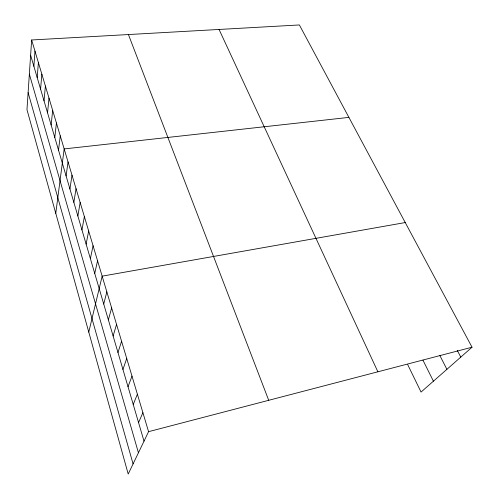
<?xml version="1.0" encoding="UTF-8"?>
<svg xmlns="http://www.w3.org/2000/svg" width="499" height="499" viewBox="0 0 499 499"><rect width="100%" height="100%" fill="white"/><g stroke="black" fill="none" stroke-linecap="round" stroke-linejoin="round"><path stroke-width="0.75" d="M31.649 39.982L26.971 109.655L128.212 474.05L148.571 431.666L31.649 39.982L299.375 24.95L472.029 347.217L421.056 392.064L407.708 364.626M33.882 66.305L34.986 51.16M37.2 77.601L38.386 62.55M40.587 89.115L41.854 74.164M44.031 100.848L45.39 86.009M47.548 112.811L48.996 98.091M51.135 125.012L52.676 110.416M54.79 137.456L56.431 122.991M58.52 150.155L60.26 135.828M55.769 213.316L64.171 148.927L348.895 117.384M66.093 175.935L68.045 161.913M69.935 189.021L71.999 175.161M73.858 202.369L76.041 188.684M77.863 215.998L80.164 202.494M81.948 229.908L84.375 216.597M86.121 244.111L88.672 231.006M90.381 258.613L93.07 245.726M94.735 273.427L97.561 260.771M88.772 332.091L102.152 276.153L405.238 222.554M103.723 304.034L106.842 291.878M108.37 319.847L111.645 307.958M113.117 336.008L116.554 324.412M117.976 352.544L121.581 341.247M122.941 369.453L126.727 358.475M128.025 386.756L131.992 376.121M133.227 404.464L137.387 394.191M138.554 422.597L142.907 412.698M148.571 431.666L472.029 347.217M457.271 350.404L460.789 357.103M439.881 355.575L446.904 369.322M422.927 360.122L433.419 381.186M219.061 29.46L377.88 371.792M128.424 34.55L268.712 400.298M30.626 55.221L144.011 441.16M29.36 74.139L138.429 452.774M28.119 92.621L133.071 463.927"/></g></svg>
